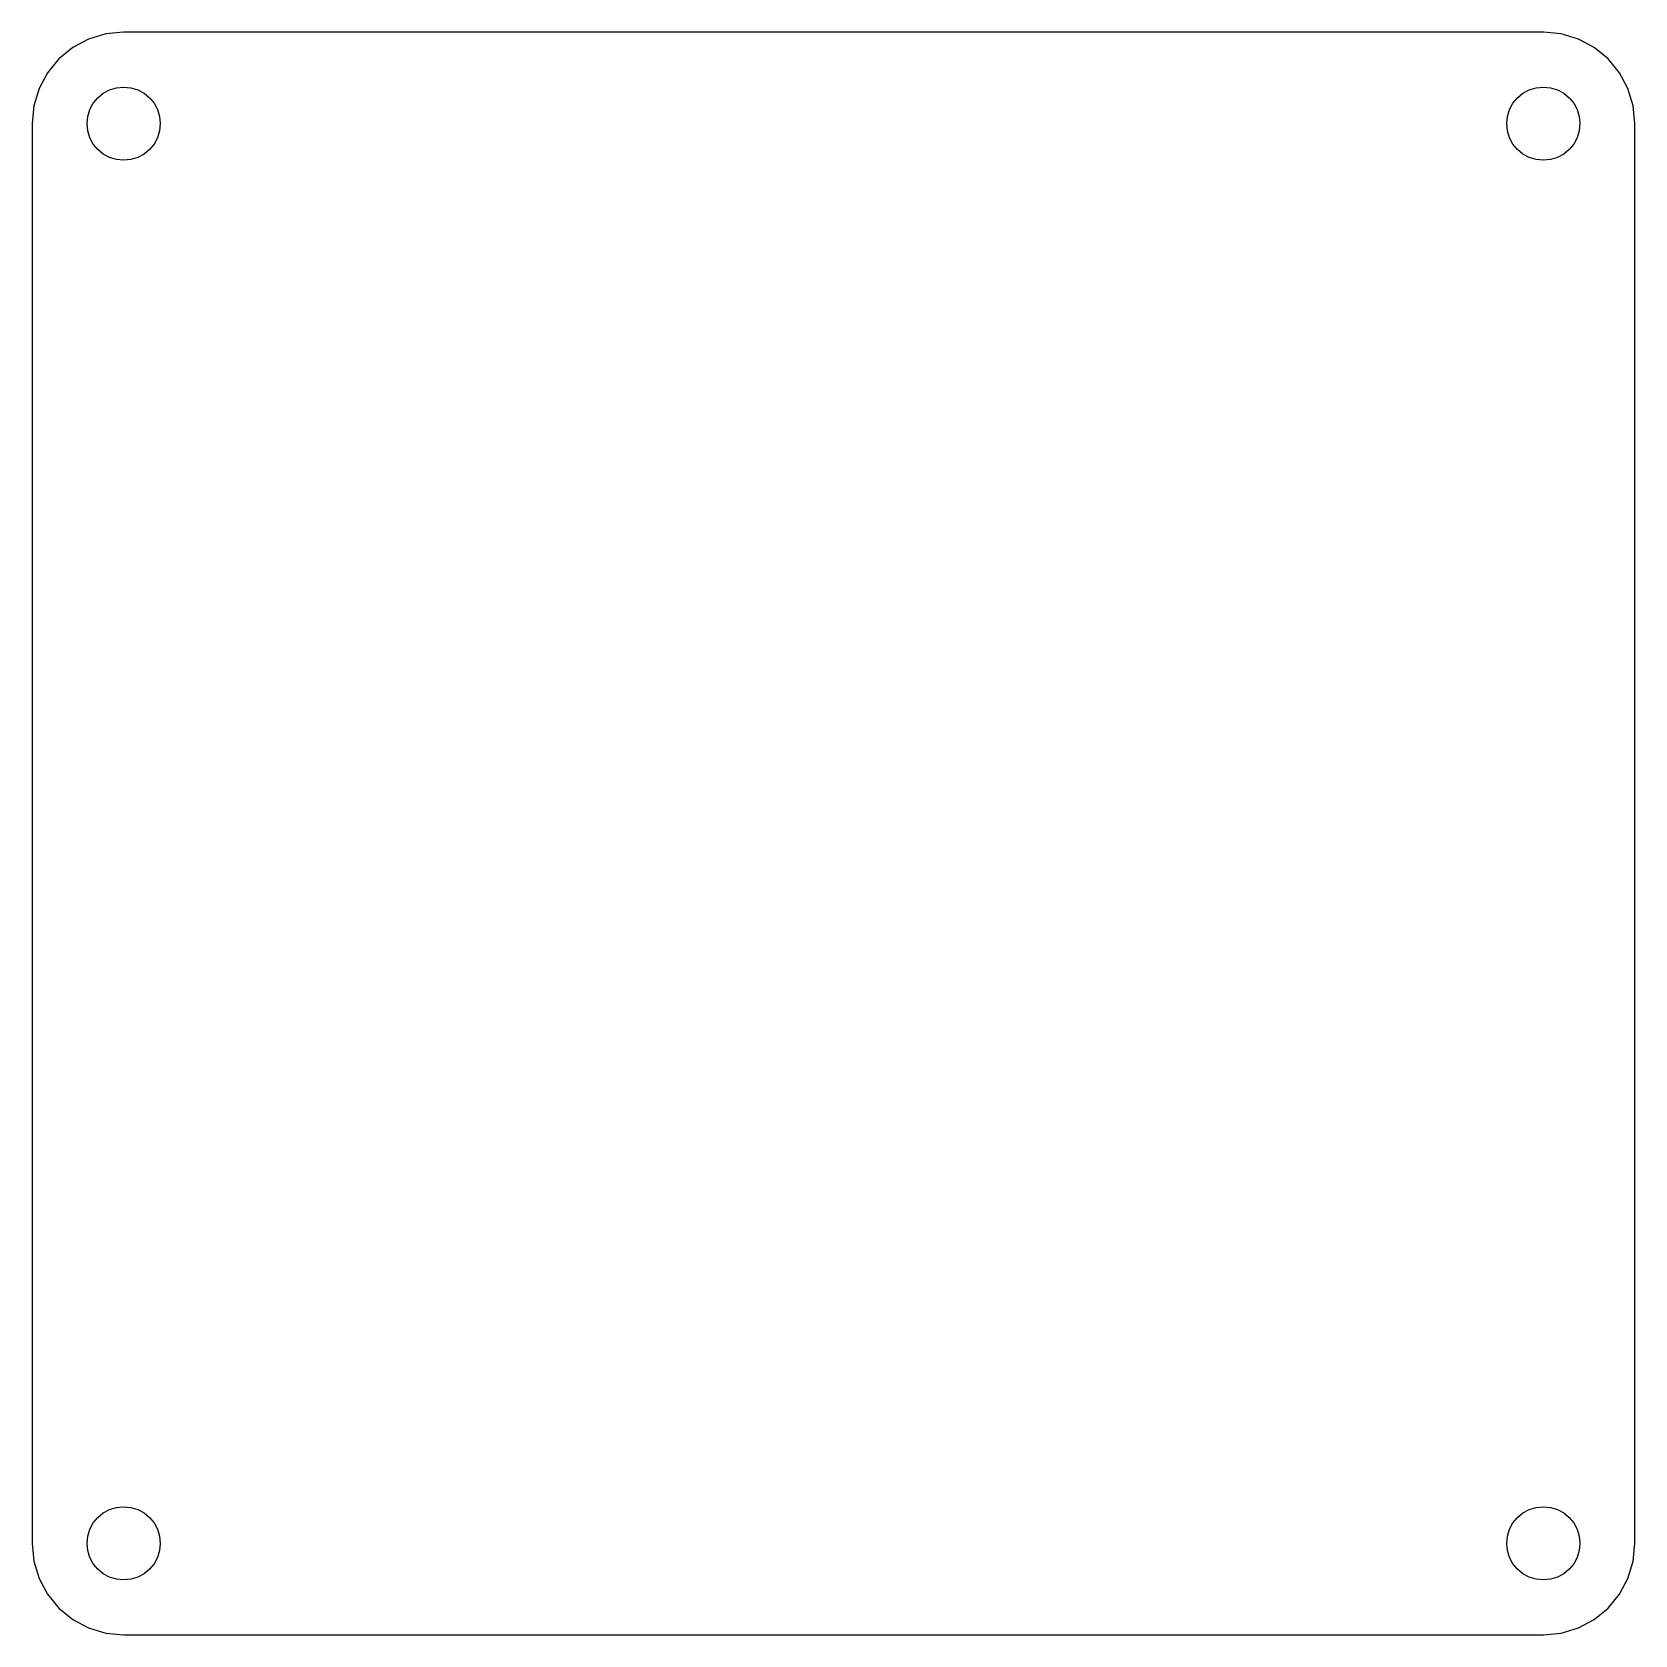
# Model space of a CAD drawing. Header units: metres. Extents: x 0 to 70, y 0 to 70.
import ezdxf

# ---------------------------------------------------------------- set-up
doc = ezdxf.new("R2010")
doc.units = ezdxf.units.M

msp = doc.modelspace()

# ---------------------------------------------------------------- linework, layer by layer
for p, q in [((4, 70), (3.21964, 69.9231)), ((66, 70), (4, 70)), ((66.7803, 69.9231), (66, 70)), ((1.77771, 69.3259), (1.17157, 68.8284)), ((2.46925, 69.6955), (1.77771, 69.3259)), ((3.21964, 69.9231), (2.46925, 69.6955)), ((67.5307, 69.6955), (66.7803, 69.9231)), ((68.2223, 69.3259), (67.5307, 69.6955)), ((68.8284, 68.8284), (68.2223, 69.3259)), ((1.17157, 68.8284), (0.674118, 68.2223)), ((69.3259, 68.2223), (68.8284, 68.8284)), ((0.674118, 68.2223), (0.304474, 67.5307)), ((69.6955, 67.5307), (69.3259, 68.2223)), ((0.304474, 67.5307), (0.076858, 66.7803)), ((2.86862, 67.1314), (3.11108, 67.3303)), ((3.11108, 67.3303), (3.3877, 67.4782)), ((3.3877, 67.4782), (3.68785, 67.5692)), ((3.68785, 67.5692), (4, 67.6)), ((4, 67.6), (4.31213, 67.5692)), ((4.31213, 67.5692), (4.61229, 67.4782)), ((4.61229, 67.4782), (4.8889, 67.3303)), ((4.8889, 67.3303), (5.13136, 67.1314)), ((64.8686, 67.1314), (65.1111, 67.3303)), ((65.1111, 67.3303), (65.3877, 67.4782)), ((65.3877, 67.4782), (65.6879, 67.5692)), ((65.6879, 67.5692), (66, 67.6)), ((66, 67.6), (66.3121, 67.5692)), ((66.3121, 67.5692), (66.6123, 67.4782)), ((66.6123, 67.4782), (66.8889, 67.3303)), ((66.8889, 67.3303), (67.1314, 67.1314)), ((69.9231, 66.7803), (69.6955, 67.5307)), ((0.076858, 66.7803), (0, 66)), ((2.43074, 66.3121), (2.52179, 66.6123)), ((2.52179, 66.6123), (2.66965, 66.8889)), ((2.66965, 66.8889), (2.86862, 67.1314)), ((5.13136, 67.1314), (5.33034, 66.8889)), ((5.33034, 66.8889), (5.4782, 66.6123)), ((5.4782, 66.6123), (5.56924, 66.3121)), ((64.4307, 66.3121), (64.5218, 66.6123)), ((64.5218, 66.6123), (64.6696, 66.8889)), ((64.6696, 66.8889), (64.8686, 67.1314)), ((67.1314, 67.1314), (67.3303, 66.8889)), ((67.3303, 66.8889), (67.4782, 66.6123)), ((67.4782, 66.6123), (67.5692, 66.3121)), ((70, 66), (69.9231, 66.7803)), ((0, 66), (0, 4)), ((2.39999, 66), (2.43074, 66.3121)), ((2.43074, 65.6879), (2.39999, 66)), ((5.56924, 66.3121), (5.59999, 66)), ((5.59999, 66), (5.56924, 65.6879)), ((64.4, 66), (64.4307, 66.3121)), ((64.4307, 65.6879), (64.4, 66)), ((67.5692, 66.3121), (67.6, 66)), ((67.6, 66), (67.5692, 65.6879)), ((70, 4), (70, 66)), ((2.52179, 65.3877), (2.43074, 65.6879)), ((2.66965, 65.1111), (2.52179, 65.3877)), ((2.86862, 64.8686), (2.66965, 65.1111)), ((5.33034, 65.1111), (5.13136, 64.8686)), ((5.4782, 65.3877), (5.33034, 65.1111)), ((5.56924, 65.6879), (5.4782, 65.3877)), ((64.5218, 65.3877), (64.4307, 65.6879)), ((64.6696, 65.1111), (64.5218, 65.3877)), ((64.8686, 64.8686), (64.6696, 65.1111)), ((67.3303, 65.1111), (67.1314, 64.8686)), ((67.4782, 65.3877), (67.3303, 65.1111)), ((67.5692, 65.6879), (67.4782, 65.3877)), ((3.11108, 64.6696), (2.86862, 64.8686)), ((3.3877, 64.5218), (3.11108, 64.6696)), ((3.68785, 64.4307), (3.3877, 64.5218)), ((3.99998, 64.4), (3.68785, 64.4307)), ((4.31213, 64.4307), (3.99998, 64.4)), ((4.61229, 64.5218), (4.31213, 64.4307)), ((4.8889, 64.6696), (4.61229, 64.5218)), ((5.13136, 64.8686), (4.8889, 64.6696)), ((65.1111, 64.6696), (64.8686, 64.8686)), ((65.3877, 64.5218), (65.1111, 64.6696)), ((65.6879, 64.4307), (65.3877, 64.5218)), ((66, 64.4), (65.6879, 64.4307)), ((66.3121, 64.4307), (66, 64.4)), ((66.6123, 64.5218), (66.3121, 64.4307)), ((66.8889, 64.6696), (66.6123, 64.5218)), ((67.1314, 64.8686), (66.8889, 64.6696)), ((2.66965, 4.8889), (2.86862, 5.13136)), ((2.86862, 5.13136), (3.11108, 5.33034)), ((3.11108, 5.33034), (3.3877, 5.4782)), ((3.3877, 5.4782), (3.68785, 5.56924)), ((3.68785, 5.56924), (4, 5.59999)), ((4, 5.59999), (4.31213, 5.56924)), ((4.31213, 5.56924), (4.61229, 5.4782)), ((4.61229, 5.4782), (4.8889, 5.33034)), ((4.8889, 5.33034), (5.13136, 5.13136)), ((5.13136, 5.13136), (5.33034, 4.8889)), ((64.6696, 4.8889), (64.8686, 5.13136)), ((64.8686, 5.13136), (65.1111, 5.33034)), ((65.1111, 5.33034), (65.3877, 5.4782)), ((65.3877, 5.4782), (65.6879, 5.56924)), ((65.6879, 5.56924), (66, 5.59999)), ((66, 5.59999), (66.3121, 5.56924)), ((66.3121, 5.56924), (66.6123, 5.4782)), ((66.6123, 5.4782), (66.8889, 5.33034)), ((66.8889, 5.33034), (67.1314, 5.13136)), ((67.1314, 5.13136), (67.3303, 4.8889)), ((2.39999, 4), (2.43074, 4.31213)), ((2.43074, 4.31213), (2.52179, 4.61229)), ((2.52179, 4.61229), (2.66965, 4.8889)), ((5.33034, 4.8889), (5.4782, 4.61229)), ((5.4782, 4.61229), (5.56924, 4.31213)), ((5.56924, 4.31213), (5.59999, 4)), ((64.4, 4), (64.4307, 4.31213)), ((64.4307, 4.31213), (64.5218, 4.61229)), ((64.5218, 4.61229), (64.6696, 4.8889)), ((67.3303, 4.8889), (67.4782, 4.61229)), ((67.4782, 4.61229), (67.5692, 4.31213)), ((67.5692, 4.31213), (67.6, 4)), ((0, 4), (0.076858, 3.21964)), ((2.43074, 3.68785), (2.39999, 4)), ((2.52179, 3.3877), (2.43074, 3.68785)), ((5.56924, 3.68785), (5.4782, 3.3877)), ((5.59999, 4), (5.56924, 3.68785)), ((64.4307, 3.68785), (64.4, 4)), ((64.5218, 3.3877), (64.4307, 3.68785)), ((67.5692, 3.68785), (67.4782, 3.3877)), ((67.6, 4), (67.5692, 3.68785)), ((69.9231, 3.21964), (70, 4)), ((0.076858, 3.21964), (0.304474, 2.46925)), ((2.66965, 3.11108), (2.52179, 3.3877)), ((2.86862, 2.86862), (2.66965, 3.11108)), ((3.11108, 2.66965), (2.86862, 2.86862)), ((5.13136, 2.86862), (4.8889, 2.66965)), ((5.33034, 3.11108), (5.13136, 2.86862)), ((5.4782, 3.3877), (5.33034, 3.11108)), ((64.6696, 3.11108), (64.5218, 3.3877)), ((64.8686, 2.86862), (64.6696, 3.11108)), ((65.1111, 2.66965), (64.8686, 2.86862)), ((67.1314, 2.86862), (66.8889, 2.66965)), ((67.3303, 3.11108), (67.1314, 2.86862)), ((67.4782, 3.3877), (67.3303, 3.11108)), ((69.6955, 2.46925), (69.9231, 3.21964)), ((0.304474, 2.46925), (0.674118, 1.77771)), ((3.3877, 2.52179), (3.11108, 2.66965)), ((3.68785, 2.43074), (3.3877, 2.52179)), ((3.99998, 2.39999), (3.68785, 2.43074)), ((4.31213, 2.43074), (3.99998, 2.39999)), ((4.61229, 2.52179), (4.31213, 2.43074)), ((4.8889, 2.66965), (4.61229, 2.52179)), ((65.3877, 2.52179), (65.1111, 2.66965)), ((65.6879, 2.43074), (65.3877, 2.52179)), ((66, 2.39999), (65.6879, 2.43074)), ((66.3121, 2.43074), (66, 2.39999)), ((66.6123, 2.52179), (66.3121, 2.43074)), ((66.8889, 2.66965), (66.6123, 2.52179)), ((69.3259, 1.77771), (69.6955, 2.46925)), ((0.674118, 1.77771), (1.17157, 1.17157)), ((68.8284, 1.17157), (69.3259, 1.77771)), ((1.17157, 1.17157), (1.77771, 0.674118)), ((68.2223, 0.674118), (68.8284, 1.17157)), ((1.77771, 0.674118), (2.46925, 0.304474)), ((2.46925, 0.304474), (3.21964, 0.076858)), ((3.21964, 0.076858), (3.99998, 0)), ((3.99998, 0), (66, 0)), ((66, 0), (66.7803, 0.076858)), ((66.7803, 0.076858), (67.5307, 0.304474)), ((67.5307, 0.304474), (68.2223, 0.674118))]:
    msp.add_line(p, q)

doc.saveas('drawing.dxf')
